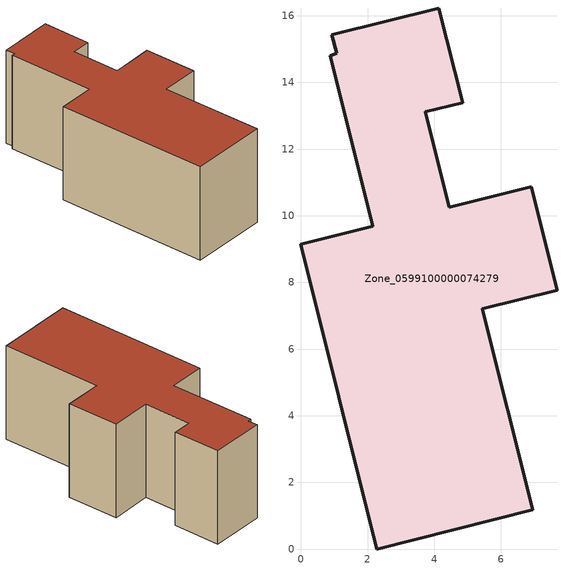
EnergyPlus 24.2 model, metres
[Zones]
Zone_0599100000074279
 floor ground (C_G): 0.93,15.43 4.14,16.23 4.86,13.39 3.73,13.11 4.45,10.25 6.91,10.87 7.68,7.76 5.44,7.2 6.95,1.17 2.28,0 0,9.14 2.15,9.68 0.88,14.8 1.08,14.87 z0
 wall outside (C_F): 2.28,0 6.95,1.17 5.44,7.2 7.68,7.76 6.91,10.87 4.45,10.25 3.73,13.11 4.86,13.39 4.14,16.23 0.93,15.43 1.08,14.87 0.88,14.8 2.15,9.68 0,9.14 2.28,0 z0:5.92
 roof outside (C_R): 4.14,16.23 0.93,15.43 1.08,14.87 0.88,14.8 2.15,9.68 0,9.14 2.28,0 6.95,1.17 5.44,7.2 7.68,7.76 6.91,10.87 4.45,10.25 3.73,13.11 4.86,13.39 z5.92
[BUILDING]
Pand.0599100000074279: North Axis=0; Terrain=City; Loads Convergence Tolerance Value=0.04; Temperature Convergence Tolerance Value=0.4; Solar Distribution=FullExterior; Maximum Number of Warmup Days=25; Minimum Number of Warmup Days=1
[Site:Location]
Rotterdam.The.Hague.AP_ZH_NLD Design_Conditions: Latitude=51.96; Longitude=4.45; Time Zone=1; Elevation=-4.5
[SITE:GROUNDTEMPERATURE:BUILDINGSURFACE]
18, 18, 18, 18, 18, 18, 18, 18, 18, 18, 18, 18
[MATERIAL] Thermal Absorptance=0.9; Solar Absorptance=0.7; Visible Absorptance=0.7
Name | Roughness | Thickness | Conductivity | Density | Specific Heat
G.TI.1965-1974 | MediumSmooth | 0.15 | 0.882353 | 540 | 1210
F.TI.1965-1974 | Rough | 0.3 | 0.697674 | 1920 | 840
R.TI.1965-1974 | MediumRough | 0.2 | 0.232558 | 1500 | 1000
[CONSTRUCTION]
C_G: G.TI.1965-1974
C_F: F.TI.1965-1974
C_R: R.TI.1965-1974
[ZONE]
Zone_0599100000074279: Type=1; Multiplier=1; Ceiling Height=Autocalculate; Volume=Autocalculate; Floor Area=autocalculate; Part of Total Floor Area=Yes
[ZONEINFILTRATION:DESIGNFLOWRATE]
Infil_Zone_0599100000074279: Zone or ZoneList or Space or SpaceList=Zone_0599100000074279; Schedule=AlwaysOn; Design Flow Rate Calculation Method=Flow/Area; Flow Rate per Floor Area=0.003; Constant Term Coefficient=1; Temperature Term Coefficient=0; Velocity Term Coefficient=0; Velocity Squared Term Coefficient=0
[HVACTEMPLATE:ZONE:IDEALLOADSAIRSYSTEM]
Zone_0599100000074279: Maximum Heating Supply Air Temperature=50; Minimum Cooling Supply Air Temperature=13; Maximum Heating Supply Air Humidity Ratio=0.0156; Minimum Cooling Supply Air Humidity Ratio=0.0077; Heating Limit=NoLimit; Cooling Limit=NoLimit; Dehumidification Control Type=ConstantSensibleHeatRatio; Cooling Sensible Heat Ratio=0.7; Dehumidification Setpoint=60; Humidification Control Type=None; Humidification Setpoint=30; Outdoor Air Method=None; Outdoor Air Flow Rate per Person=0.00944; Outdoor Air Flow Rate per Zone Floor Area=0; Outdoor Air Flow Rate per Zone=0; Demand Controlled Ventilation Type=None; Outdoor Air Economizer Type=NoEconomizer; Heat Recovery Type=None; Sensible Heat Recovery Effectiveness=0.7; Latent Heat Recovery Effectiveness=0.65
[ZONECONTROL:THERMOSTAT]
ThermostatControl_Zone_0599100000074279: Zone or ZoneList=Zone_0599100000074279; Control Type Schedule=DualSetpointControlType; Control 1=Thermostat_Zone_0599100000074279; Temperature Difference Between Cutout And Setpoint=0
[THERMOSTATSETPOINT:DUALSETPOINT]
Thermostat_Zone_0599100000074279: Heating Setpoint Temperature Schedule=HeatingSetpoint_Zone_0599100000074279; Cooling Setpoint Temperature Schedule=CoolingSetpoint_Zone_0599100000074279
[SCHEDULE:COMPACT]
HeatingSetpoint_Zone_0599100000074279: Through: 12/31, For: AllDays, Until: 24:00, 21
CoolingSetpoint_Zone_0599100000074279: Through: 12/31, For: AllDays, Until: 24:00, 24
DualSetpointControlType: Through: 12/31, For: AllDays, Until: 24:00, 4
AlwaysOn: Through: 12/31, For: AllDays, Until: 24:00, 1
